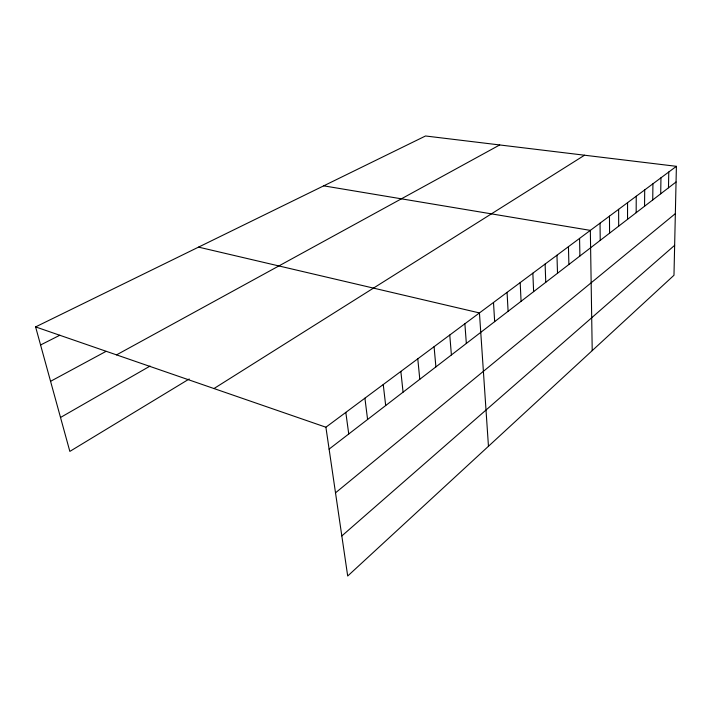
<?xml version="1.0" encoding="UTF-8"?>
<svg xmlns="http://www.w3.org/2000/svg" width="712" height="712" viewBox="0 0 712 712"><rect width="100%" height="100%" fill="white"/><g stroke="black" fill="none" stroke-linecap="round" stroke-linejoin="round"><path stroke-width="1.07" d="M627.539 219.332L627.557 202.68M636.163 212.701L636.243 196.218M644.556 206.231L644.698 189.926M652.735 199.939L652.931 183.794M660.709 193.798L660.958 177.822M668.479 187.817L668.773 172.001M676.4 166.323L673.979 275.259L347.696 576.017L325.9 427.218L676.4 166.323L425.527 135.983L35.6 326.906L69.847 451.399L189.223 378.98M341.831 535.931L674.647 245.328M335.512 492.829L675.35 213.627M329.104 449.112L676.053 181.987M213.974 388.547L584.534 155.216M60.52 417.472L150.09 366.057M116.545 354.879L499.708 144.954M50.57 381.312L105.999 351.39M40.575 344.982L59.852 335.219M323.702 185.841L590.337 230.385L592.215 350.633M198.541 247.126L479.443 312.933L488.459 446.273M35.6 326.906L325.9 427.218M345.81 412.399L348.747 433.991M364.909 398.177L367.588 419.484M383.243 384.533L385.682 405.546M400.856 371.424L403.072 392.161M417.784 358.821L419.795 379.282M434.08 346.7L435.895 366.885M449.762 335.023L451.399 354.95M464.874 323.773L466.342 343.442M493.496 302.466L494.662 321.637M507.069 292.365L508.101 311.295M520.178 282.611L521.077 301.301M532.852 273.177L533.626 291.644M545.107 264.054L545.766 282.299M556.962 255.234L557.514 273.248M568.443 246.681L568.897 264.49M579.559 238.404L579.915 256M600.038 223.167L600.225 240.362M609.463 216.145L609.579 233.162M618.63 209.319L618.683 226.158"/></g></svg>
